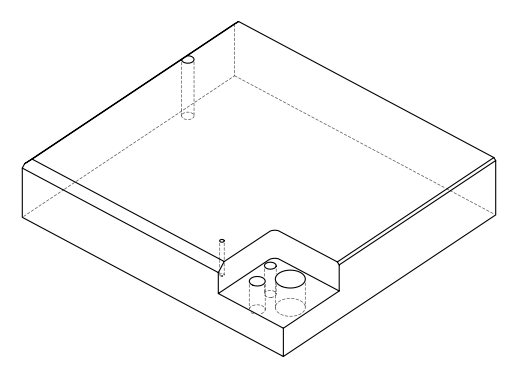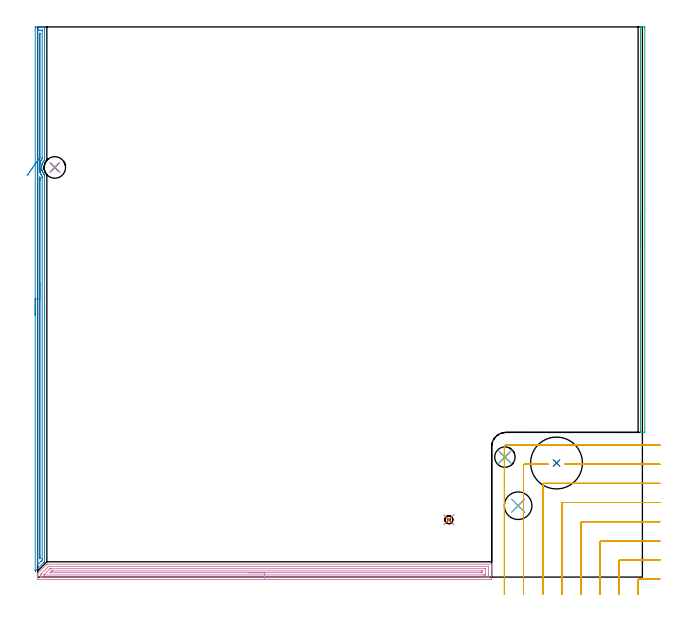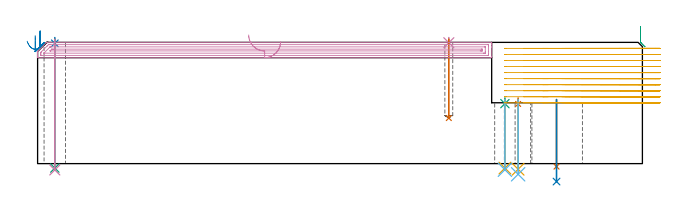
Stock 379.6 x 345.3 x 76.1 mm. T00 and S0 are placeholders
(PLAN: 17 operations, 11 tool changes, 41.1 min)
(1 SPOT_DRILL | STEP1HOLE | NXT0321_9005460120000 | 0.04 min | 4200 mm3)
(2 SPOT_DRILL_1 | STEP1HOLE_2 | NXT0321_9005460120000 | 0.03 min | 2 mm3)
(3 SPOT_DRILL_2 | STEP1HOLE_3 | NXT0321_9005460120000 | 0.04 min | 4180 mm3)
(4 SPOT_DRILL_3 | STEP1POCKET | NXT0321_9005460120000 | 0.03 min | 0 mm3)
(5 DRILL_THROUGH_HOLE_INTO_CENTER | STEP1HOLE | NXT0301_083 | 0.18 min | 3806 mm3)
(6 DRILL_TO_ENLARGE_THROUGH_HOLE | STEP1HOLE | UGT0301_244 | 0.2 min | 9852 mm3)
(7 INDEXABLE_INSERT_DRILL_THROUGH_HOLE_FROM_SOLID | STEP1HOLE_1 | NXT0302_013 | 0.18 min | 26326 mm3)
(8 DRILL_TO_ENLARGE_THROUGH_HOLE_1 | STEP1HOLE_1 | UGT0301_001 | 0.22 min | 36768 mm3)
(9 DRILL_THROUGH_HOLE_INTO_CENTER_1 | STEP1HOLE_2 | NXT0301_042 | 0.33 min | 2990 mm3)
(10 DRILL_TO_ENLARGE_THROUGH_HOLE_2 | STEP1HOLE_2 | NXT0301_102 | 0.33 min | 7875 mm3)
(11 DRILL_THROUGH_HOLE_INTO_CENTER_2 | STEP1HOLE_3 | NXT0301_042 | 0.18 min | 1510 mm3)
(12 DRILL_TO_ENLARGE_THROUGH_HOLE_3 | STEP1HOLE_3 | NXT0301_099 | 0.19 min | 4079 mm3)
(13 DRILL_BLIND_HOLE_INTO_CENTER | STEP1POCKET | UGT0301_445 | 0.2 min | 897 mm3)
(14 AREA_MILL | FG_CHAMFER_SURFACE | UGT0205_001 | 8.32 min | 5789 mm3)
(15 AREA_MILL_1 | FG_CHAMFER_SURFACE_1 | UGT0205_001 | 2.19 min | 933 mm3)
(16 AREA_MILL_2 | FG_CHAMFER_SURFACE_2 | UGT0205_001 | 9.26 min | 13280 mm3)
(17 MILL_CORNER_NOTCH_RECTANGULAR | CORNER_NOTCH_RECTANGULAR | NXT0201_012 | Follow Part, ap 4, ae 75% | 19.18 min | 279458 mm3)
(TOOL NXT0321_9005460120000 | NC Spot Drill, 142deg, 12mm, Carbide, Uncoated | D12 PA142 FL30 Z2)
(TOOL NXT0301_083 | Carbide Drill 11.2mm [860.1-1120-056A1-MM 2214] | D11.2 PA140 FL72 Z2)
(TOOL UGT0301_244 | Twist Drill 17.3 mm | D17.3 PA118 FL130 Z2)
(TOOL NXT0302_013 | Index. Insert Drill 21mm [880-D2100L25-05] | D21 PA176 FL105 Z2)
(TOOL UGT0301_001 | Twist Drill 32.5 mm | D32.5 PA118 FL185 Z2)
(TOOL NXT0301_042 | Carbide Drill 7.1mm [860.1-0710-057A1-MM 2214] | D7.1 PA140 FL85 Z2)
(TOOL NXT0301_102 | Carbide Drill 13.5mm [860.1-1350-108A1-MM 2214] | D13.5 PA140 FL123 Z2)
(TOOL NXT0301_099 | Carbide Drill 12.8mm [860.1-1280-038A1-MM 2214] | D12.8 PA140 FL60 Z2)
(TOOL UGT0301_445 | Carbide Drill 5.0 mm | D5 PA118 FL52 Z2)
(TOOL UGT0205_001 | Chamfer Mill 20 x 3 x 45 deg. | D20 FL50 Z2)
(TOOL NXT0201_012 | ENDMILL 16mm [2P460-1600-NA 1630] | D16 FL38 Z6)
(OP 1 SPOT_DRILL)
G17 G21 G94 G90
T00 M6
G54
G17 G0 G90 X301.6 Y44.8 S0 M3
G43 Z86.1 H0
G94 G81 G98 Z37.455 F250. R41.2
G80
M5
M2
(OP 2 SPOT_DRILL_1)
G17 G21 G94 G90
T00 M6
G54
G17 G0 G90 X10.8 Y257.1 S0 M3
G43 Z86.1 H0
G94 G81 G98 Z75.515 F250. R79.1
G80
M5
M2
(OP 3 SPOT_DRILL_2)
G17 G21 G94 G90
T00 M6
G54
G17 G0 G90 X293.3 Y75.3 S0 M3
G43 Z86.1 H0
G94 G81 G98 Z37.649 F250. R41.2
G80
M5
M2
(OP 4 SPOT_DRILL_3)
G17 G21 G94 G90
T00 M6
G54
G17 G0 G90 X258.1 Y36. S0 M3
G43 Z86.1 H0
G94 G81 G98 Z75.885 F250. R79.1
G80
M5
M2
(OP 5 DRILL_THROUGH_HOLE_INTO_CENTER)
G17 G21 G94 G90
T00 M6
G54
G17 G0 G90 X301.6 Y44.8 S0 M3
G43 Z86.1 H1
G94 G73 G98 Z-3.538 F250. Q10.435 R40.2
G80
M5
M2
(OP 6 DRILL_TO_ENLARGE_THROUGH_HOLE)
G17 G21 G94 G90
T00 M6
G54
G17 G0 G90 X301.6 Y44.8 S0 M3
G43 Z86.1 H0
G94 G81 G98 Z-6.697 F250. R40.2
G80
M5
M2
(OP 7 INDEXABLE_INSERT_DRILL_THROUGH_HOLE_FROM_SOLID)
G17 G21 G94 G90
T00 M6
G54
G17 G0 G90 X325.7 Y71.6 S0 M3
G43 Z86.1 H1
G94 G81 G98 Z-1.867 F250. R40.2
G80
M5
M2
(OP 8 DRILL_TO_ENLARGE_THROUGH_HOLE_1)
G17 G21 G94 G90
T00 M6
G54
G17 G0 G90 X325.7 Y71.6 S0 M3
G43 Z86.1 H0
G94 G81 G98 Z-11.264 F250. R40.2
G80
M5
M2
(OP 9 DRILL_THROUGH_HOLE_INTO_CENTER_1)
G17 G21 G94 G90
T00 M6
G54
G17 G0 G90 X10.8 Y257.1 S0 M3
G43 Z86.1 H1
G94 G73 G98 Z-2.792 F250. Q6.574 R78.1
G80
M5
M2
(OP 10 DRILL_TO_ENLARGE_THROUGH_HOLE_2)
G17 G21 G94 G90
T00 M6
G54
G17 G0 G90 X10.8 Y257.1 S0 M3
G43 Z86.1 H1
G94 G73 G98 Z-3.957 F250. Q13.343 R78.1
G80
M5
M2
(OP 11 DRILL_THROUGH_HOLE_INTO_CENTER_2)
G17 G21 G94 G90
T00 M6
G54
G17 G0 G90 X293.3 Y75.3 S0 M3
G43 Z86.1 H1
G94 G73 G98 Z-2.792 F250. Q6.832 R40.2
G80
M5
M2
(OP 12 DRILL_TO_ENLARGE_THROUGH_HOLE_3)
G17 G21 G94 G90
T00 M6
G54
G17 G0 G90 X293.3 Y75.3 S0 M3
G43 Z86.1 H1
G94 G73 G98 Z-3.829 F250. Q10.507 R40.2
G80
M5
M2
(OP 13 DRILL_BLIND_HOLE_INTO_CENTER)
G17 G21 G94 G90
T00 M6
G54
G17 G0 G90 X258.1 Y36. S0 M3
G43 Z86.1 H0
G94 G81 G98 Z28.6 F250. R78.1
G80
M5
M2
(OP 14 AREA_MILL)
G17 G21 G94 G90
T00 M6
G54
G17 G0 G90 X-1.5 Y164.55 S1061 M3
G43 Z86.1 H0
Z80.3
G94 G1 Y164.588 Z79.428 F250.
Y164.702 Z78.564
Y164.891 Z77.712
Y165.153 Z76.88
Y165.487 Z76.074
Y165.89 Z75.3
Y166.358 Z74.564
Y166.89 Z73.872
Y167.479 Z73.229
Y168.122 Z72.64
Y168.814 Z72.108
Y169.55 Z71.64
Y170.324 Z71.237
Y171.13 Z70.903
Y171.962 Z70.641
Y172.814 Z70.452
Y173.678 Z70.338
Y174.55 Z70.3
Y344.685
X-1.498 Y344.981 Z70.301
X-1.494 Y345.29 Z70.303
X-1.21 Y345.3 Z70.586
X1.4 Z73.194
X1.943 Z73.739
X2.27 Z74.066
X2.813 Z74.609
X3.14 Z74.934
X3.794 Z75.594
X4.082 Z75.881
X4.193 Y345.297 Z75.985
X4.297 Y345.29 Z76.088
X4.3 Y345.132 Z76.1
Y262.52
X4.294 Y261.707 Z76.092
X4.229 Y261.627 Z76.027
X4.188 Y261.58 Z75.987
X3.847 Y261.141 Z75.643
X3.603 Y260.792 Z75.403
X3.53 Y260.687 Z75.33
X3.377 Y260.429 Z75.177
X3.345 Y260.376 Z75.145
X3.199 Y260.088 Z74.998
X3.066 Y259.794 Z74.862
X3. Y259.626 Z74.798
X2.913 Y259.394 Z74.707
X2.896 Y259.351 Z74.691
X2.85 Y259.211 Z74.648
X2.752 Y258.902 Z74.551
X2.648 Y258.457 Z74.444
X2.601 Y258.182 Z74.398
X2.581 Y258.055 Z74.374
X2.572 Y258.009 Z74.368
X2.521 Y257.563 Z74.321
X2.515 Y257.456 Z74.315
X2.508 Y257.34 Z74.306
X2.505 Y257.162 Z74.297
X2.504 Y257.116
X2.507 Y256.933 Z74.302
X2.512 Y256.795 Z74.312
X2.519 Y256.67 Z74.318
X2.566 Y256.224 Z74.365
X2.635 Y255.815 Z74.432
X2.641 Y255.776 Z74.438
X2.734 Y255.376 Z74.53
X2.744 Y255.331 Z74.541
X2.883 Y254.882 Z74.681
X3.035 Y254.482 Z74.83
X3.051 Y254.439 Z74.848
X3.112 Y254.303 Z74.911
X3.14 Y254.241 Z74.939
X3.192 Y254.128 Z74.99
X3.239 Y254.036 Z75.036
X3.346 Y253.824 Z75.144
X3.51 Y253.546 Z75.308
X3.822 Y253.093 Z75.619
X3.899 Y252.994 Z75.694
X4.01 Y252.85 Z75.806
X4.171 Y252.64 Z75.97
X4.297 Y252.487 Z76.088
X4.3 Y251.803 Z76.1
Y9.773
X4.297 Y9.605 Z76.089
X4.226 Y9.525 Z76.023
X4.027 Y9.327 Z75.826
X4.01 Y9.309 Z75.809
X-1.46 Y3.84 Z70.338
X-1.495 Y3.816 Z70.302
X-1.499 Y3.82 Z70.299
X-1.5 Y3.968 Z70.3
Y174.55
X-0.086 Z71.714
X-0.085 Y342.638 Z71.715
X-0.084 Y342.899 Z71.716
X-0.08 Y343.215 Z71.72
X-0.079 Y343.285 Z71.721
X0.01 Y343.291 Z71.81
X0.142 Y343.298 Z71.942
X0.53 Y343.299 Z72.33
X1.01 Y343.3 Z72.81
X2.752 Y343.298 Z74.552
X2.857 Y343.292 Z74.657
X2.877 Y343.29 Z74.677
X2.88 Y343.254 Z74.68
X2.883 Y343.163 Z74.683
X2.885 Y342.899 Z74.685
Y263.152
X2.882 Y262.837 Z74.682
X2.879 Y262.679 Z74.679
X2.87 Y262.603 Z74.67
X2.818 Y262.52 Z74.618
X2.597 Y262.184 Z74.397
X2.27 Y261.673 Z74.07
X2.253 Y261.645 Z74.053
X2.244 Y261.627 Z74.044
X1.962 Y261.05 Z73.762
X1.823 Y260.734 Z73.623
X1.704 Y260.423 Z73.504
X1.501 Y259.841 Z73.301
X1.486 Y259.797 Z73.286
X1.476 Y259.763 Z73.276
X1.4 Y259.486 Z73.2
X1.302 Y259.049 Z73.102
X1.282 Y258.948 Z73.082
X1.176 Y258.285 Z72.976
X1.151 Y258.055 Z72.951
X1.103 Y257.467 Z72.903
X1.093 Y257.162 Z72.893
X1.113 Y256.563 Z72.913
X1.138 Y256.269 Z72.938
X1.172 Y255.944 Z72.972
X1.23 Y255.551 Z73.03
X1.261 Y255.376 Z73.061
X1.4 Y254.712 Z73.2
X1.454 Y254.51 Z73.254
X1.462 Y254.482 Z73.262
X1.473 Y254.445 Z73.273
X1.491 Y254.389 Z73.291
X1.652 Y253.914 Z73.452
X1.775 Y253.589 Z73.575
X1.868 Y253.357 Z73.668
X2.08 Y252.892 Z73.88
X2.182 Y252.696 Z73.982
X2.27 Y252.539 Z74.07
X2.548 Y252.089 Z74.348
X2.866 Y251.605 Z74.666
X2.879 Y251.564 Z74.679
X2.881 Y251.487 Z74.681
X2.885 Y251.172 Z74.685
Y250.91
X2.886 Y250.278 Z74.686
X2.885 Y11.559 Z74.685
X2.882 Y10.931 Z74.682
X2.879 Y10.666 Z74.679
X2.583 Y10.345 Z74.383
X2.27 Y10.022 Z74.07
X2.148 Y9.898 Z73.948
X0.237 Y7.987 Z72.037
X-0.015 Y7.742 Z71.785
X-0.061 Y7.701 Z71.739
X-0.079 Y7.69 Z71.721
X-0.081 Y7.721 Z71.719
X-0.084 Y7.987 Z71.716
X-0.085 Y8.334 Z71.715
X-0.086 Y8.619 Z71.714
Y174.55
X1.328 Z73.128
X1.329 Y250.91 Z73.129
Y250.943
X1.332 Y250.98 Z73.132
X1.333 Y250.986 Z73.133
X1.347 Y250.969 Z73.147
X1.37 Y250.941 Z73.17
X1.387 Y250.91 Z73.187
X1.4 Y250.88 Z73.2
X1.465 Y250.017 Z73.265
X1.468 Y249.947 Z73.268
X1.471 Y249.124 Z73.271
Y249.05
Y13.272
X1.468 Y12.452 Z73.268
X1.465 Y12.386 Z73.265
X1.4 Y11.611 Z73.2
X1.378 Y11.582 Z73.178
X1.358 Y11.559 Z73.158
X1.344 Y11.554 Z73.144
X1.334 Y11.552 Z73.134
X1.332 Y11.559 Z73.132
X1.33 Y11.577 Z73.13
X1.329 Y11.632 Z73.129
X1.328 Y174.55 Z73.128
Y175.422 Z73.166
Y176.286 Z73.28
Y177.138 Z73.469
Y177.97 Z73.731
Y178.776 Z74.065
Y179.55 Z74.468
Y180.286 Z74.937
Y180.978 Z75.468
Y181.621 Z76.057
Y182.21 Z76.701
Y182.742 Z77.393
Y183.21 Z78.128
Y183.613 Z78.902
Y183.947 Z79.708
Y184.209 Z80.54
Y184.398 Z81.392
Y184.512 Z82.257
Y184.55 Z83.128
G0 Z86.1
X1.675 Y253.583
Z83.481
G1 Y253.59 Z82.609
X1.672 Y253.674 Z81.741
X1.666 Y253.832 Z80.883
X1.658 Y254.065 Z80.042
X1.647 Y254.37 Z79.225
X1.634 Y254.745 Z78.437
X1.619 Y255.187 Z77.686
X1.601 Y255.693 Z76.975
X1.581 Y256.259 Z76.312
X1.559 Y256.881 Z75.7
X1.535 Y257.554 Z75.145
X1.51 Y258.272 Z74.65
X1.483 Y259.031 Z74.221
X1.455 Y259.824 Z73.859
X1.426 Y260.646 Z73.567
X1.396 Y261.49 Z73.348
X1.366 Y262.349 Z73.204
X1.335 Y263.219 Z73.135
X1.331 Y263.34 Z73.131
X1.329 Y263.413 Z73.129
X1.328 Y276.531 Z73.128
X1.329 Y341.113 Z73.129
X1.33 Y341.185 Z73.13
X1.335 Y341.259 Z73.135
X1.338 Y341.291 Z73.138
X1.355 Y341.293 Z73.155
X1.4 Z73.2
X1.454 Y341.29 Z73.254
X1.465 Y341.185 Z73.265
X1.469 Y341.113 Z73.269
X1.471 Y341.041 Z73.271
X1.472 Y330.842 Z73.272
X1.471 Y264.234 Z73.271
X1.462 Y263.413 Z73.262
X1.439 Y263.374 Z73.239
X1.4 Y263.31 Z73.2
X1.335 Y263.219 Z73.135
X0.889 Y262.586 Z72.733
X0.424 Y261.927 Z72.4
X-0.055 Y261.247 Z72.138
X-0.546 Y260.551 Z71.95
X-1.045 Y259.844 Z71.836
X-1.547 Y259.132 Z71.799
X-2.05 Y258.42 Z71.838
X-2.548 Y257.713 Z71.952
X-3.039 Y257.018 Z72.141
X-3.519 Y256.338 Z72.404
X-3.983 Y255.68 Z72.739
X-4.429 Y255.047 Z73.142
X-4.853 Y254.446 Z73.611
X-5.252 Y253.881 Z74.143
X-5.623 Y253.356 Z74.732
X-5.962 Y252.875 Z75.376
X-6.268 Y252.441 Z76.069
X-6.538 Y252.059 Z76.805
G0 Z86.1
M5
M2
(OP 15 AREA_MILL_1)
G17 G21 G94 G90
T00 M6
G54
G17 G0 G90 X378.4 Y208.05 S1061 M3
G43 Z86.1 H0
G94 G1 Y208.088 Z85.228 F250.
Y208.202 Z84.363
Y208.391 Z83.512
Y208.653 Z82.68
Y208.987 Z81.874
Y209.39 Z81.1
Y209.859 Z80.364
Y210.39 Z79.672
Y210.979 Z79.029
Y211.622 Z78.439
Y212.314 Z77.908
Y213.05 Z77.44
Y213.824 Z77.037
Y214.63 Z76.703
Y215.462 Z76.441
Y216.314 Z76.252
Y217.178 Z76.138
Y218.05 Z76.1
Y345.148
X378.403 Y345.292 Z76.088
X378.408 Y345.294 Z76.082
X378.718 Y345.3 Z75.781
X379.148 Z75.351
X379.75 Z74.745
X380.933 Z73.564
X381.091 Y345.298 Z73.405
X381.097 Y345.148 Z73.403
X381.1 Y344.912 Z73.4
Y91.162
X381.097 Y90.952 Z73.403
X381.091 Y90.802 Z73.405
X380.933 Y90.8 Z73.564
X379.75 Z74.745
X379.148 Z75.351
X378.719 Z75.781
X378.409 Z76.082
X378.402 Y90.807 Z76.088
X378.4 Y90.952 Z76.1
Y218.05
Y218.922 Z76.138
Y219.787 Z76.252
Y220.638 Z76.441
Y221.47 Z76.703
Y222.276 Z77.037
Y223.05 Z77.44
Y223.786 Z77.908
Y224.478 Z78.439
Y225.121 Z79.029
Y225.71 Z79.672
Y226.242 Z80.364
Y226.71 Z81.1
Y227.113 Z81.874
Y227.447 Z82.68
Y227.709 Z83.512
Y227.898 Z84.363
Y228.012 Z85.228
Y228.05 Z86.1
M5
M2
(OP 16 AREA_MILL_2)
G17 G21 G94 G90
T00 M6
G54
G17 G0 G90 X152.5 Y-1.5 S1061 M3
G43 Z86.1 H0
Z76.5
G94 G1 X152.462 Z75.628 F250.
X152.348 Z74.763
X152.159 Z73.912
X151.897 Z73.08
X151.563 Z72.274
X151.16 Z71.5
X150.692 Z70.764
X150.16 Z70.072
X149.571 Z69.429
X148.928 Z68.84
X148.236 Z68.308
X147.5 Z67.84
X146.726 Z67.437
X145.92 Z67.103
X145.088 Z66.841
X144.236 Z66.652
X143.372 Z66.538
X142.5 Z66.5
X0.605
X0.195 Y-1.495 Z66.502
X0.01 Y-1.491 Z66.504
X0. Y-1.092 Z66.902
Y-0.526 Z67.471
Y-0.213 Z67.783
Y0.352 Z68.349
Y0.665 Z68.66
Y1.29 Z69.289
Y2.109 Z70.108
X0.001 Y2.183 Z70.181
X0.01 Y2.31 Z70.305
X0.121 Y2.422 Z70.42
X0.159 Y2.46 Z70.458
X5.549 Y7.85 Z75.848
X5.806 Y8.097 Z76.088
X5.96 Y8.1 Z76.1
X284.841
X284.99 Y8.098 Z76.089
X284.997 Y7.957 Z75.949
X285. Y7.809 Z75.809
Y7.439 Z75.438
Y6.813 Z74.808
Y5.622 Z73.619
Y5.057 Z73.051
Y-1.092 Z66.905
X284.997 Y-1.378 Z66.62
X284.99 Y-1.492 Z66.505
X284.874 Y-1.499 Z66.499
X284.395 Y-1.5 Z66.5
X142.5
Y-0.086 Z67.914
X2.39
X2.259 Y-0.085 Z67.915
X2.038 Y-0.08 Z67.92
X2.016 Y-0.079 Z67.921
X2.01 Y-0.067 Z67.933
X2.004 Y-0.039 Z67.961
X2.002 Y-0.01 Z67.99
X2. Y0.17 Z68.17
Y0.665 Z68.665
Y1.048 Z69.048
X2.003 Y1.543 Z69.543
X2.007 Y1.735 Z69.735
X2.01 Y1.829 Z69.829
X2.045 Y1.883 Z69.883
X2.39 Y2.239 Z70.239
X6.023 Y5.873 Z73.873
X6.086 Y5.935 Z73.935
X6.852 Y6.679 Z74.679
X6.987 Y6.681 Z74.681
X7.744 Y6.685 Z74.685
X7.874 Y6.686 Z74.686
X282.61 Y6.685 Z74.685
X282.741
X282.962 Y6.68 Z74.68
X282.984 Y6.679 Z74.679
X282.99 Y6.667 Z74.667
X282.996 Y6.639 Z74.639
X282.998 Y6.61 Z74.61
X283. Y6.43 Z74.43
Y5.935 Z73.935
Y2.422 Z70.422
Y1.16 Z69.16
X282.998 Y0.665 Z68.665
X282.995 Y0.287 Z68.287
X282.982 Y-0.079 Z67.921
X282.61 Y-0.084 Z67.916
X282.48 Y-0.085 Z67.915
X142.5 Y-0.086 Z67.914
Y1.328 Z69.328
X4.175 Y1.329 Z69.329
X4.102 Y1.33 Z69.33
X4.044 Y1.332 Z69.332
X4.014 Y1.335 Z69.335
X4.01 Y1.37 Z69.37
X4.146 Y1.543 Z69.543
X4.159 Y1.559 Z69.559
X7.7 Y5.1 Z73.1
X7.744 Y5.144 Z73.144
X7.839 Y5.229 Z73.229
X7.877 Y5.262 Z73.262
X7.914 Y5.264 Z73.264
X8.082 Y5.268 Z73.268
X8.419 Y5.271 Z73.271
X280.825
X280.898 Y5.27 Z73.27
X280.955 Y5.267 Z73.267
X280.986 Y5.265 Z73.265
X280.99 Y5.228 Z73.228
X280.996 Y5.057 Z73.057
X280.999 Y4.886 Z72.886
X281. Y2.25 Z70.25
X280.995 Y1.543 Z69.543
X280.992 Y1.379 Z69.379
X280.981 Y1.335 Z69.335
X280.934 Y1.333 Z69.333
X280.825 Y1.331 Z69.331
X280.151 Y1.329 Z69.329
X279.933 Y1.328 Z69.328
X142.5
Y2.743 Z70.743
X8.055
X7.936 Y2.744 Z70.744
X7.86 Y2.747 Z70.747
X7.816 Y2.749 Z70.749
X7.83 Y2.769 Z70.769
X7.918 Y2.863 Z70.863
X8.05 Y2.999 Z70.999
X8.637 Y3.587 Z71.587
X8.841 Y3.784 Z71.784
X8.899 Y3.838 Z71.838
X8.926 Y3.85 Z71.85
X8.968 Y3.853 Z71.853
X9.529 Y3.856 Z71.856
X9.856 Y3.857 Z71.857
X278.475
X278.872 Y3.855 Z71.855
X278.954 Y3.853 Z71.853
X278.985 Y3.851 Z71.851
X278.99 Y3.815 Z71.815
X278.994 Y3.72 Z71.72
X279. Y3.34 Z71.34
Y3.3 Z71.3
X278.996 Y2.881 Z70.881
X278.993 Y2.776 Z70.776
X278.991 Y2.755 Z70.755
X278.969 Y2.75 Z70.75
X278.903 Y2.747 Z70.747
X278.713 Y2.744 Z70.744
X278.148 Y2.743 Z70.743
X277.822
X142.5
X141.628 Z70.781
X140.764 Z70.895
X139.912 Z71.083
X139.08 Z71.346
X138.274 Z71.68
X137.5 Z72.082
X136.764 Z72.551
X136.072 Z73.082
X135.429 Z73.672
X134.84 Z74.315
X134.308 Z75.007
X133.84 Z75.743
X133.437 Z76.516
X133.103 Z77.322
X132.841 Z78.154
X132.652 Z79.006
X132.538 Z79.871
X132.5 Z80.743
G0 Z86.1
M5
M2
(OP 17 MILL_CORNER_NOTCH_RECTANGULAR)
G17 G21 G94 G90
T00 M6
G54
G17 G0 G90 X390.509 Y-1.2 S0 M3
G43 Z86.1 H1
Z72.31
G94 G1 X387.509 F250.
X377.794 F500.
G3 X377. Y-1.994 R0.8
G1 Y-8.
Y-11. F250.
G0 Z86.1
X390.6 Y10.8
Z72.31
G1 X387.6
X365.794 F500.
G3 X365. Y10.006 R0.8
G1 Y-8.
Y-11. F250.
G0 Z86.1
X390.6 Y22.8
Z72.31
G1 X387.6
X353.795 F500.
G3 X353. Y22.005 R0.8
G1 Y-8.
Y-11. F250.
G0 Z86.1
X390.6 Y34.8
Z72.31
G1 X387.6
X341.795 F500.
G3 X341. Y34.005 R0.8
G1 Y-8.
Y-11. F250.
G0 Z86.1
X390.6 Y46.8
Z72.31
G1 X387.6
X329.795 F500.
G3 X329. Y46.005 R0.8
G1 Y-8.
Y-11. F250.
G0 Z86.1
X390.6 Y58.8
Z72.31
G1 X387.6
X317.796 F500.
G3 X317. Y58.004 R0.8
G1 Y-8.
Y-11. F250.
G0 Z86.1
X390.6 Y70.8
Z72.31
G1 X387.6
X333.906 F500.
X330.906 F250.
G0 Z86.1
X320.501
Z72.31
G1 X317.501
X305.796 F500.
G3 X305. Y70.004 R0.8
G1 Y-8.
Y-11. F250.
G0 Z86.1
X390.6 Y82.8
Z72.31
G1 X387.6
X294. F500.
G3 X293. Y81.8 R1.
G1 Y-8.
Y-11. F250.
G0 Z86.1
X390.509 Y-1.2
Z68.52
G1 X387.509
X377.794 F500.
G3 X377. Y-1.994 R0.8
G1 Y-8.
Y-11. F250.
G0 Z86.1
X390.6 Y10.8
Z68.52
G1 X387.6
X365.794 F500.
G3 X365. Y10.006 R0.8
G1 Y-8.
Y-11. F250.
G0 Z86.1
X390.6 Y22.8
Z68.52
G1 X387.6
X353.795 F500.
G3 X353. Y22.005 R0.8
G1 Y-8.
Y-11. F250.
G0 Z86.1
X390.6 Y34.8
Z68.52
G1 X387.6
X341.795 F500.
G3 X341. Y34.005 R0.8
G1 Y-8.
Y-11. F250.
G0 Z86.1
X390.6 Y46.8
Z68.52
G1 X387.6
X329.795 F500.
G3 X329. Y46.005 R0.8
G1 Y-8.
Y-11. F250.
G0 Z86.1
X390.6 Y58.8
Z68.52
G1 X387.6
X317.796 F500.
G3 X317. Y58.004 R0.8
G1 Y-8.
Y-11. F250.
G0 Z86.1
X390.6 Y70.8
Z68.52
G1 X387.6
X333.906 F500.
X330.906 F250.
G0 Z86.1
X320.501
Z68.52
G1 X317.501
X305.796 F500.
G3 X305. Y70.004 R0.8
G1 Y-8.
Y-11. F250.
G0 Z86.1
X390.6 Y82.8
Z68.52
G1 X387.6
X294. F500.
G3 X293. Y81.8 R1.
G1 Y-8.
Y-11. F250.
G0 Z86.1
X390.509 Y-1.2
Z64.73
G1 X387.509
X377.794 F500.
G3 X377. Y-1.994 R0.8
G1 Y-8.
Y-11. F250.
G0 Z86.1
X390.6 Y10.8
Z64.73
G1 X387.6
X365.794 F500.
G3 X365. Y10.006 R0.8
G1 Y-8.
Y-11. F250.
G0 Z86.1
X390.6 Y22.8
Z64.73
G1 X387.6
X353.795 F500.
G3 X353. Y22.005 R0.8
G1 Y-8.
Y-11. F250.
G0 Z86.1
X390.6 Y34.8
Z64.73
G1 X387.6
X341.795 F500.
G3 X341. Y34.005 R0.8
G1 Y-8.
Y-11. F250.
G0 Z86.1
X390.6 Y46.8
Z64.73
G1 X387.6
X329.795 F500.
G3 X329. Y46.005 R0.8
G1 Y-8.
Y-11. F250.
G0 Z86.1
X390.6 Y58.8
Z64.73
G1 X387.6
X317.796 F500.
G3 X317. Y58.004 R0.8
G1 Y-8.
Y-11. F250.
G0 Z86.1
X390.6 Y70.8
Z64.73
G1 X387.6
X333.907 F500.
X330.907 F250.
G0 Z86.1
X320.498
Z64.73
G1 X317.498
X305.796 F500.
G3 X305. Y70.004 R0.8
G1 Y-8.
Y-11. F250.
G0 Z86.1
X390.6 Y82.8
Z64.73
G1 X387.6
X294. F500.
G3 X293. Y81.8 R1.
G1 Y-8.
Y-11. F250.
G0 Z86.1
X390.509 Y-1.2
Z60.94
G1 X387.509
X377.794 F500.
G3 X377. Y-1.994 R0.8
G1 Y-8.
Y-11. F250.
G0 Z86.1
X390.6 Y10.8
Z60.94
G1 X387.6
X365.794 F500.
G3 X365. Y10.006 R0.8
G1 Y-8.
Y-11. F250.
G0 Z86.1
X390.6 Y22.8
Z60.94
G1 X387.6
X353.795 F500.
G3 X353. Y22.005 R0.8
G1 Y-8.
Y-11. F250.
G0 Z86.1
X390.6 Y34.8
Z60.94
G1 X387.6
X341.795 F500.
G3 X341. Y34.005 R0.8
G1 Y-8.
Y-11. F250.
G0 Z86.1
X390.6 Y46.8
Z60.94
G1 X387.6
X329.795 F500.
G3 X329. Y46.005 R0.8
G1 Y-8.
Y-11. F250.
G0 Z86.1
X390.6 Y58.8
Z60.94
G1 X387.6
X317.796 F500.
G3 X317. Y58.004 R0.8
G1 Y-8.
Y-11. F250.
G0 Z86.1
X390.6 Y70.8
Z60.94
G1 X387.6
X333.907 F500.
X330.907 F250.
G0 Z86.1
X320.498
Z60.94
G1 X317.498
X305.796 F500.
G3 X305. Y70.004 R0.8
G1 Y-8.
Y-11. F250.
G0 Z86.1
X390.6 Y82.8
Z60.94
G1 X387.6
X294. F500.
G3 X293. Y81.8 R1.
G1 Y-8.
Y-11. F250.
G0 Z86.1
X390.509 Y-1.2
Z57.15
G1 X387.509
X377.794 F500.
G3 X377. Y-1.994 R0.8
G1 Y-8.
Y-11. F250.
G0 Z86.1
X390.6 Y10.8
Z57.15
G1 X387.6
X365.794 F500.
G3 X365. Y10.006 R0.8
G1 Y-8.
Y-11. F250.
G0 Z86.1
X390.6 Y22.8
Z57.15
G1 X387.6
X353.795 F500.
G3 X353. Y22.005 R0.8
G1 Y-8.
Y-11. F250.
G0 Z86.1
X390.6 Y34.8
Z57.15
G1 X387.6
X341.795 F500.
G3 X341. Y34.005 R0.8
G1 Y-8.
Y-11. F250.
G0 Z86.1
X390.6 Y46.8
Z57.15
G1 X387.6
X329.795 F500.
G3 X329. Y46.005 R0.8
G1 Y-8.
Y-11. F250.
G0 Z86.1
X390.6 Y58.8
Z57.15
G1 X387.6
X317.796 F500.
G3 X317. Y58.004 R0.8
G1 Y-8.
Y-11. F250.
G0 Z86.1
X390.6 Y70.8
Z57.15
G1 X387.6
X333.905 F500.
X330.905 F250.
G0 Z86.1
X320.497
Z57.15
G1 X317.497
X305.796 F500.
G3 X305. Y70.004 R0.8
G1 Y-8.
Y-11. F250.
G0 Z86.1
X390.6 Y82.8
Z57.15
G1 X387.6
X294. F500.
G3 X293. Y81.8 R1.
G1 Y-8.
Y-11. F250.
G0 Z86.1
X390.509 Y-1.2
Z53.36
G1 X387.509
X377.794 F500.
G3 X377. Y-1.994 R0.8
G1 Y-8.
Y-11. F250.
G0 Z86.1
X390.6 Y10.8
Z53.36
G1 X387.6
X365.794 F500.
G3 X365. Y10.006 R0.8
G1 Y-8.
Y-11. F250.
G0 Z86.1
X390.6 Y22.8
Z53.36
G1 X387.6
X353.795 F500.
G3 X353. Y22.005 R0.8
G1 Y-8.
Y-11. F250.
G0 Z86.1
X390.6 Y34.8
Z53.36
G1 X387.6
X341.795 F500.
G3 X341. Y34.005 R0.8
G1 Y-8.
Y-11. F250.
G0 Z86.1
X390.6 Y46.8
Z53.36
G1 X387.6
X329.795 F500.
G3 X329. Y46.005 R0.8
G1 Y-8.
Y-11. F250.
G0 Z86.1
X390.6 Y58.8
Z53.36
G1 X387.6
X317.796 F500.
G3 X317. Y58.004 R0.8
G1 Y-8.
Y-11. F250.
G0 Z86.1
X390.6 Y70.8
Z53.36
G1 X387.6
X333.905 F500.
X330.905 F250.
G0 Z86.1
X320.498
Z53.36
G1 X317.498
X305.796 F500.
G3 X305. Y70.004 R0.8
G1 Y-8.
Y-11. F250.
G0 Z86.1
X390.6 Y82.8
Z53.36
G1 X387.6
X294. F500.
G3 X293. Y81.8 R1.
G1 Y-8.
Y-11. F250.
G0 Z86.1
X390.509 Y-1.2
Z49.57
G1 X387.509
X377.794 F500.
G3 X377. Y-1.994 R0.8
G1 Y-8.
Y-11. F250.
G0 Z86.1
X390.6 Y10.8
Z49.57
G1 X387.6
X365.794 F500.
G3 X365. Y10.006 R0.8
G1 Y-8.
Y-11. F250.
G0 Z86.1
X390.6 Y22.8
Z49.57
G1 X387.6
X353.795 F500.
G3 X353. Y22.005 R0.8
G1 Y-8.
Y-11. F250.
G0 Z86.1
X390.6 Y34.8
Z49.57
G1 X387.6
X341.795 F500.
G3 X341. Y34.005 R0.8
G1 Y-8.
Y-11. F250.
G0 Z86.1
X390.6 Y46.8
Z49.57
G1 X387.6
X329.795 F500.
G3 X329. Y46.005 R0.8
G1 Y-8.
Y-11. F250.
G0 Z86.1
X390.6 Y58.8
Z49.57
G1 X387.6
X317.796 F500.
G3 X317. Y58.004 R0.8
G1 Y-8.
Y-11. F250.
G0 Z86.1
X390.6 Y70.8
Z49.57
G1 X387.6
X333.907 F500.
X330.907 F250.
G0 Z86.1
X320.498
Z49.57
G1 X317.498
X305.796 F500.
G3 X305. Y70.004 R0.8
G1 Y-8.
Y-11. F250.
G0 Z86.1
X390.6 Y82.8
Z49.57
G1 X387.6
X294. F500.
G3 X293. Y81.8 R1.
G1 Y-8.
Y-11. F250.
G0 Z86.1
X390.509 Y-1.2
Z45.78
G1 X387.509
X377.794 F500.
G3 X377. Y-1.994 R0.8
G1 Y-8.
Y-11. F250.
G0 Z86.1
X390.6 Y10.8
Z45.78
G1 X387.6
X365.794 F500.
G3 X365. Y10.006 R0.8
G1 Y-8.
Y-11. F250.
G0 Z86.1
X390.6 Y22.8
Z45.78
G1 X387.6
X353.795 F500.
G3 X353. Y22.005 R0.8
G1 Y-8.
Y-11. F250.
G0 Z86.1
X390.6 Y34.8
Z45.78
G1 X387.6
X341.795 F500.
G3 X341. Y34.005 R0.8
G1 Y-8.
Y-11. F250.
G0 Z86.1
X390.6 Y46.8
Z45.78
G1 X387.6
X329.795 F500.
G3 X329. Y46.005 R0.8
G1 Y-8.
Y-11. F250.
G0 Z86.1
X390.6 Y58.8
Z45.78
G1 X387.6
X317.796 F500.
G3 X317. Y58.004 R0.8
G1 Y-8.
Y-11. F250.
G0 Z86.1
X390.6 Y70.8
Z45.78
G1 X387.6
X333.907 F500.
X330.907 F250.
G0 Z86.1
X320.497
Z45.78
G1 X317.497
X305.796 F500.
G3 X305. Y70.004 R0.8
G1 Y-8.
Y-11. F250.
G0 Z86.1
X390.6 Y82.8
Z45.78
G1 X387.6
X294. F500.
G3 X293. Y81.8 R1.
G1 Y-8.
Y-11. F250.
G0 Z86.1
X390.509 Y-1.2
Z41.99
G1 X387.509
X377.794 F500.
G3 X377. Y-1.994 R0.8
G1 Y-8.
Y-11. F250.
G0 Z86.1
X390.6 Y10.8
Z41.99
G1 X387.6
X365.794 F500.
G3 X365. Y10.006 R0.8
G1 Y-8.
Y-11. F250.
G0 Z86.1
X390.6 Y22.8
Z41.99
G1 X387.6
X353.795 F500.
G3 X353. Y22.005 R0.8
G1 Y-8.
Y-11. F250.
G0 Z86.1
X390.6 Y34.8
Z41.99
G1 X387.6
X341.795 F500.
G3 X341. Y34.005 R0.8
G1 Y-8.
Y-11. F250.
G0 Z86.1
X390.6 Y46.8
Z41.99
G1 X387.6
X329.795 F500.
G3 X329. Y46.005 R0.8
G1 Y-8.
Y-11. F250.
G0 Z86.1
X390.6 Y58.8
Z41.99
G1 X387.6
X317.796 F500.
G3 X317. Y58.004 R0.8
G1 Y-8.
Y-11. F250.
G0 Z86.1
X390.6 Y70.8
Z41.99
G1 X387.6
X333.907 F500.
X330.907 F250.
G0 Z86.1
X320.497
Z41.99
G1 X317.497
X305.796 F500.
G3 X305. Y70.004 R0.8
G1 Y-8.
Y-11. F250.
G0 Z86.1
X390.6 Y82.8
Z41.99
G1 X387.6
X294. F500.
G3 X293. Y81.8 R1.
G1 Y-8.
Y-11. F250.
G0 Z86.1
X390.509 Y-1.2
Z38.2
G1 X387.509
X377.794 F500.
G3 X377. Y-1.994 R0.8
G1 Y-8.
Y-11. F250.
G0 Z86.1
X390.6 Y10.8
Z38.2
G1 X387.6
X365.794 F500.
G3 X365. Y10.006 R0.8
G1 Y-8.
Y-11. F250.
G0 Z86.1
X390.6 Y22.8
Z38.2
G1 X387.6
X353.795 F500.
G3 X353. Y22.005 R0.8
G1 Y-8.
Y-11. F250.
G0 Z86.1
X390.6 Y34.8
Z38.2
G1 X387.6
X341.795 F500.
G3 X341. Y34.005 R0.8
G1 Y-8.
Y-11. F250.
G0 Z86.1
X390.6 Y46.8
Z38.2
G1 X387.6
X329.795 F500.
G3 X329. Y46.005 R0.8
G1 Y-8.
Y-11. F250.
G0 Z86.1
X390.6 Y58.8
Z38.2
G1 X387.6
X317.796 F500.
G3 X317. Y58.004 R0.8
G1 Y-8.
Y-11. F250.
G0 Z86.1
X390.6 Y70.8
Z38.2
G1 X387.6
X333.906 F500.
X330.906 F250.
G0 Z86.1
X320.5
Z38.2
G1 X317.5
X305.796 F500.
G3 X305. Y70.004 R0.8
G1 Y-8.
Y-11. F250.
G0 Z86.1
X390.6 Y82.8
Z38.2
G1 X387.6
X294. F500.
G3 X293. Y81.8 R1.
G1 Y-8.
Y-11. F250.
G0 Z86.1
M5
M2
